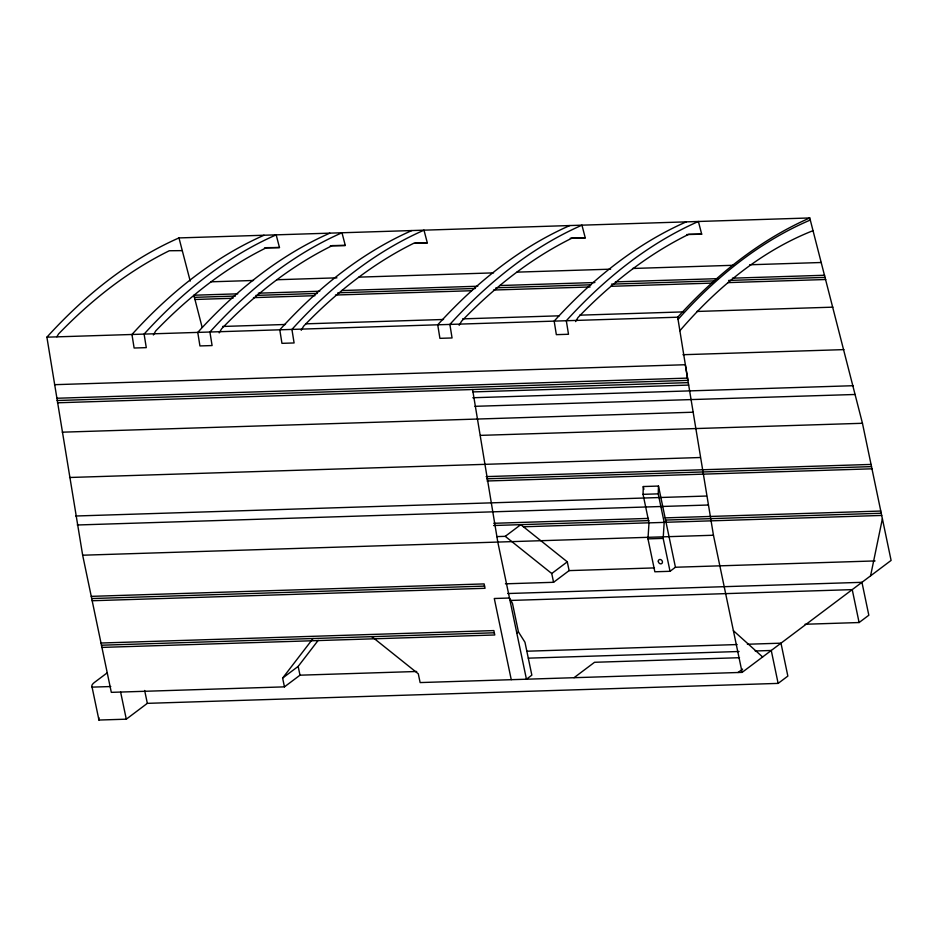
<?xml version="1.0" encoding="UTF-8"?>
<svg xmlns="http://www.w3.org/2000/svg" width="938" height="938" viewBox="0 0 938 938"><rect width="100%" height="100%" fill="white"/><g stroke="black" fill="none" stroke-linecap="round" stroke-linejoin="round"><path stroke-width="1.41" d="M643.046 494.338L643.292 486.541L658.476 486.06L675.43 567.244L670.037 571.301L654.853 571.781L647.97 538.869L649.002 522.865L643.046 494.338L658.23 493.857L664.186 522.384L663.166 538.389L670.037 571.301M658.23 493.857L658.476 486.06M870.581 575.838L882.388 518.726M56.878 336.777L58.578 333.951A1042.95 521.95 88.2 0 1 169.297 250.751L182.277 250.622M153.375 334.972L155.778 330.868A1042.95 521.95 88.2 0 1 266.498 247.667L279.477 247.538L276.171 234.852A1029.478 515.22 88.2 0 0 144.1 334.092L146.281 347.635L134.122 348.021L131.953 334.479A1029.478 515.22 88.2 0 1 264.024 235.239M219.187 332.884L221.591 328.792A1042.95 521.95 88.2 0 1 332.31 245.592L345.29 245.463L341.983 232.765A1029.478 515.22 88.2 0 0 209.913 332.017L212.094 345.559L199.935 345.934L197.766 332.404A1029.478 515.22 88.2 0 1 329.836 233.152M301.204 330.293L303.607 326.19A1042.95 521.95 88.2 0 1 414.326 242.989L427.306 242.86L423.999 230.173A1029.478 515.22 88.2 0 0 291.929 329.414L294.098 342.956L281.951 343.343L279.782 329.801A1029.478 515.22 88.2 0 1 411.852 230.56M459.151 325.298L461.566 321.195A1042.95 521.95 88.2 0 1 572.274 237.994L585.253 237.865L581.959 225.167A1029.478 515.22 88.2 0 0 449.877 324.419L452.057 337.961L439.91 338.348L437.729 324.806A1029.478 515.22 88.2 0 1 569.8 225.554M575.592 321.605L577.996 317.513A1042.95 521.95 88.2 0 1 688.715 234.312L701.694 234.172L698.388 221.485A1029.478 515.22 88.2 0 0 566.317 320.737L568.498 334.268L556.34 334.655L554.17 321.113A1029.478 515.22 88.2 0 1 686.241 221.872M371.8 636.621L418.289 673.801L420.13 682.571L742.11 672.382L891.1 560.42L862.456 423.284L809.764 217.956L178.97 237.924A1029.478 515.22 88.2 0 0 46.9 337.176L82.661 555.214L111.317 692.35L284.449 686.862L282.619 678.092L313.069 638.473M282.619 678.092L298.167 666.402L318.181 640.373M107.295 672.769L94.504 682.383A23.403 6.73 -11.8 0 0 92.076 687.132L98.947 720.044L126.29 719.176L147.336 703.348L778.13 683.392L787.85 676.087L780.979 643.175L747.375 644.242M284.449 686.862L299.996 675.184L416.707 671.491M496.648 536.606L505.242 536.337L520.789 524.659L567.291 561.839L569.12 570.609L553.572 582.299L505.43 583.823M553.572 582.299L551.743 573.517L567.291 561.839M516.815 633.127L518.433 631.919L512.476 603.392L509.486 598.022L494.291 598.503L511.257 679.687M665.804 521.165L664.186 522.384L649.002 522.865M855.186 394.476L474.921 406.318M574.033 677.705L594.54 662.287L739.531 657.702M738.054 672.511L742.615 669.087M805.05 624.251L859.102 622.539L868.823 615.234L861.952 582.322L507.763 593.531M279.477 247.538L264.516 247.925M345.29 245.463L330.328 245.838M415.159 243.247L427.306 242.86M585.253 237.865L570.292 238.24M701.694 234.172L686.733 234.559M211.062 281.81L253.506 280.474M276.921 279.735L336.93 277.836M358.879 277.132L493.529 272.876M516.944 272.137L610.615 269.171M632.564 268.479L733.551 265.278M749.65 264.774L821.371 262.499M237.771 293.829L193.861 295.224L202.08 327.116M258.255 293.184L319.729 291.237M341.678 290.546L477.794 286.242M499.743 285.539L594.88 282.526M615.363 281.881L717.816 278.645M732.449 278.176L824.654 275.256M194.412 297.346L235.391 296.056M255.875 295.4L317.349 293.453M337.832 292.808L475.414 288.458M495.897 287.802L591.034 284.8M611.529 284.144L715.436 280.861M728.615 280.439L825.206 277.39M194.952 299.48L233.011 298.272M253.495 297.627L314.969 295.681M335.464 295.024L471.568 290.721M493.529 290.03L590.119 286.969M610.615 286.325L713.056 283.077M727.689 282.619L825.757 279.512M222.576 326.471L285.504 324.478M305.999 323.833L443.568 319.483M462.598 318.873L559.2 315.813M579.684 315.168L683.603 311.885M696.77 311.463L832.885 307.16M46.9 337.176L677.693 317.208A1029.478 515.22 88.2 0 1 809.764 217.956M682.946 354.716L843.942 349.616M54.533 384.686L685.326 364.73L713.455 535.246L742.11 672.382M56.749 398.263L687.507 378.108M57.112 400.526L687.882 380.371L677.693 317.208M57.476 402.789L688.246 382.634M472.975 391.908L688.644 385.084M472.822 397.747L853.346 385.706M62.271 432.184L693.065 412.216M480.455 435.373L862.456 423.284M69.553 477.489L700.346 457.521M486.13 476.61L871.05 464.427M486.588 478.802L871.508 466.62M487.045 480.995L871.965 468.812M75.72 516.006L706.513 496.038M77.279 524.987L708.084 505.019M493.751 523.298L648.475 518.409M665.124 517.882L880.782 511.046M493.576 525.514L648.932 520.602M665.581 520.074L881.239 513.25M523.451 526.781L649.389 522.794M666.039 522.267L881.708 515.443M82.661 555.214L713.455 535.246M647.97 538.869L663.166 538.389M569.12 570.609L654.466 567.912M675.43 567.244L875.072 560.924M91.256 596.357L484.114 583.917L485.028 588.302L92.17 600.742M91.713 598.55L484.571 586.109M510.378 600.449L852.232 589.627L859.102 622.539M101.011 643.022L493.857 630.582L494.783 634.979L101.925 647.408M101.468 645.215L494.326 632.787M526.781 651.218L737.151 644.558M528.305 658.159L739.062 651.5M755.16 650.984L771.259 650.48L778.13 683.392M92.076 687.132L110.778 686.534M505.242 536.337L551.743 573.517M733.399 630.688L762.617 656.963M518.433 631.919L524.963 642.237L531.846 675.149L526.441 679.206L497.797 542.07L472.588 389.528M178.97 237.924L190.215 281.083M643.292 486.541L643.867 489.308M298.167 666.402L299.996 675.184M144.651 690.474L147.336 703.348M120.603 691.986L126.29 719.176M679.874 330.751A896.376 448.599 88.2 0 1 813.07 230.654M678.057 319.424A980.749 490.832 88.2 0 1 810.315 220.031M98.947 720.044A23.403 6.73 -11.8 0 1 98.994 717.828M658.3 561.159A2.345 1.911 53.1 0 0 661.349 563.773A2.345 1.911 53.1 0 0 661.489 560.068A2.345 1.911 53.1 0 0 658.3 561.159"/></g></svg>
